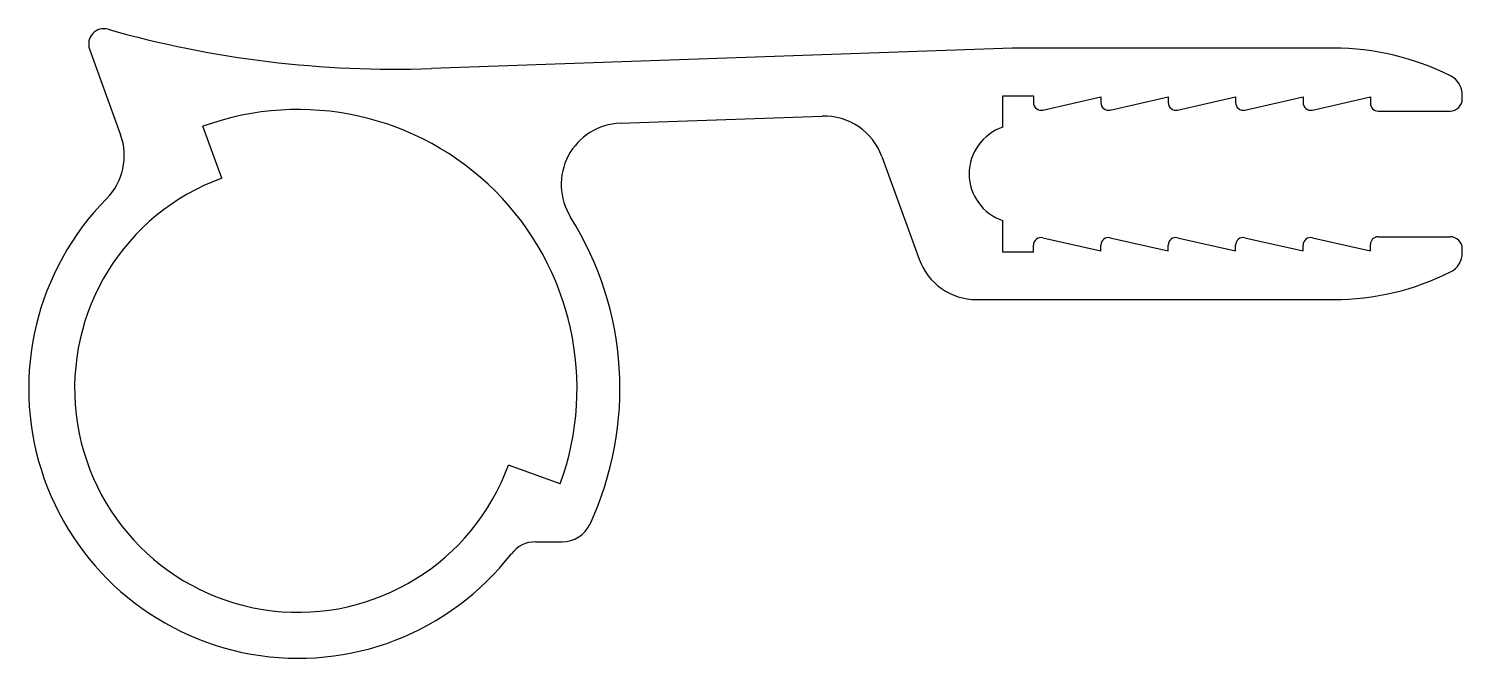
# Model space of a CAD drawing. Extents: x 1680.5 to 1727.3, y 1688.8 to 1709.4.
import ezdxf

# ---------------------------------------------------------------- set-up
doc = ezdxf.new("R2010")
doc.units = 0
doc.layers.get('0').update_dxf_attribs({"linetype": 'CONTINUOUS'})

msp = doc.modelspace()

# ---------------------------------------------------------------- linework, layer by layer
for p, q in [((1682.457, 1708.707), (1683.471, 1705.922)), ((1712.577, 1708.742), (1693.62, 1708.08)), ((1723.064, 1708.742), (1712.577, 1708.742)), ((1712.266, 1706.163), (1712.266, 1707.192)), ((1712.266, 1707.192), (1713.266, 1707.192)), ((1713.266, 1707.192), (1713.266, 1706.968)), ((1713.571, 1706.724), (1715.465, 1707.154)), ((1715.465, 1707.154), (1715.465, 1706.968)), ((1715.771, 1706.724), (1717.665, 1707.154)), ((1717.665, 1707.154), (1717.665, 1706.968)), ((1717.971, 1706.724), (1719.865, 1707.154)), ((1719.865, 1707.154), (1719.865, 1706.968)), ((1720.17, 1706.724), (1722.065, 1707.154)), ((1722.065, 1707.154), (1722.065, 1706.968)), ((1722.37, 1706.724), (1724.264, 1707.154)), ((1724.264, 1707.154), (1724.264, 1706.942)), ((1727.264, 1707.092), (1727.264, 1707.213)), ((1724.514, 1706.692), (1726.864, 1706.692)), ((1686.772, 1704.502), (1686.157, 1706.194)), ((1699.78, 1706.294), (1706.369, 1706.524)), ((1708.318, 1705.21), (1709.537, 1701.859)), ((1712.266, 1702.093), (1712.266, 1703.123)), ((1713.571, 1702.561), (1715.465, 1702.131)), ((1715.771, 1702.561), (1717.665, 1702.131)), ((1717.971, 1702.561), (1719.865, 1702.131)), ((1720.17, 1702.561), (1722.065, 1702.131)), ((1722.37, 1702.561), (1724.264, 1702.131)), ((1724.514, 1702.593), (1726.864, 1702.593)), ((1713.266, 1702.093), (1712.266, 1702.093)), ((1713.266, 1702.093), (1713.266, 1702.318)), ((1715.465, 1702.131), (1715.465, 1702.318)), ((1717.665, 1702.131), (1717.665, 1702.318)), ((1719.865, 1702.131), (1719.865, 1702.318)), ((1722.065, 1702.131), (1722.065, 1702.318)), ((1724.264, 1702.131), (1724.264, 1702.343)), ((1727.264, 1702.072), (1727.264, 1702.193)), ((1711.416, 1700.543), (1723.064, 1700.543)), ((1697.819, 1694.532), (1696.127, 1695.147)), ((1697.016, 1692.644), (1697.884, 1692.644))]:
    msp.add_line(p, q)
for centre, radius, start, end in [((1682.927, 1708.878), 0.5, 74.1837, 200), ((1692.422, 1742.396), 34.337, 254.1837, 272), ((1723.064, 1700.243), 8.499, 63.3385, 90), ((1726.564, 1707.213), 0.7, 0, 63.3385), ((1726.864, 1707.092), 0.4, 270, 0), ((1689.269, 1697.644), 9.099, 340, 110), ((1713.516, 1706.968), 0.25, 180, 282.8043), ((1715.715, 1706.968), 0.25, 180, 282.8043), ((1717.915, 1706.968), 0.25, 180, 282.8043), ((1720.115, 1706.968), 0.25, 180, 282.8043), ((1722.315, 1706.968), 0.25, 180, 282.8043), ((1724.514, 1706.942), 0.25, 180, 270), ((1699.85, 1704.296), 2, 92, 212.1573), ((1706.438, 1704.526), 2, 20, 92), ((1712.766, 1704.643), 1.6, 108.2077, 251.7923), ((1681.591, 1705.238), 2, 315.31, 20), ((1689.269, 1697.644), 7.299, 110, 340), ((1689.269, 1697.644), 8.799, 135.31, 322.248), ((1689.269, 1697.644), 10.499, 335.0989, 32.1573), ((1713.516, 1702.318), 0.25, 77.1957, 180), ((1715.715, 1702.318), 0.25, 77.1957, 180), ((1717.915, 1702.318), 0.25, 77.1957, 180), ((1720.115, 1702.318), 0.25, 77.1957, 180), ((1722.315, 1702.318), 0.25, 77.1957, 180), ((1724.514, 1702.343), 0.25, 90, 180), ((1726.864, 1702.193), 0.4, 0, 90), ((1726.564, 1702.072), 0.7, 296.6615, 0), ((1711.416, 1702.543), 2, 200, 270), ((1723.064, 1709.042), 8.499, 270, 296.6615), ((1697.884, 1693.644), 1, 270, 335.0989), ((1697.016, 1691.644), 1, 90, 142.248)]:
    msp.add_arc(centre, radius, start, end)

doc.saveas('drawing.dxf')
